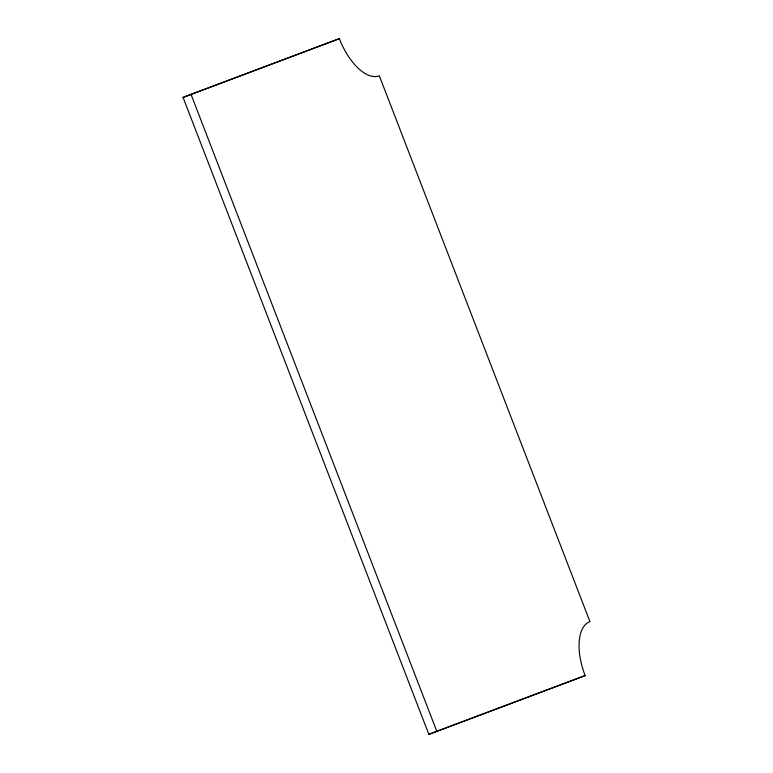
<?xml version="1.0" encoding="UTF-8"?>
<svg xmlns="http://www.w3.org/2000/svg" width="773" height="773" viewBox="0 0 773 773"><rect width="100%" height="100%" fill="white"/><g stroke="black" fill="none" stroke-linecap="round" stroke-linejoin="round"><path stroke-width="1.16" d="M183.066 97.408L339.366 38.65A48.854 23.905 68.7 0 0 379.33 75.822L589.934 621.627A48.854 23.905 68.7 0 0 585.142 675.592L428.841 734.35L183.066 97.408L339.366 38.65M428.841 734.35L585.142 675.592M190.999 94.316L436.784 731.258"/></g></svg>
